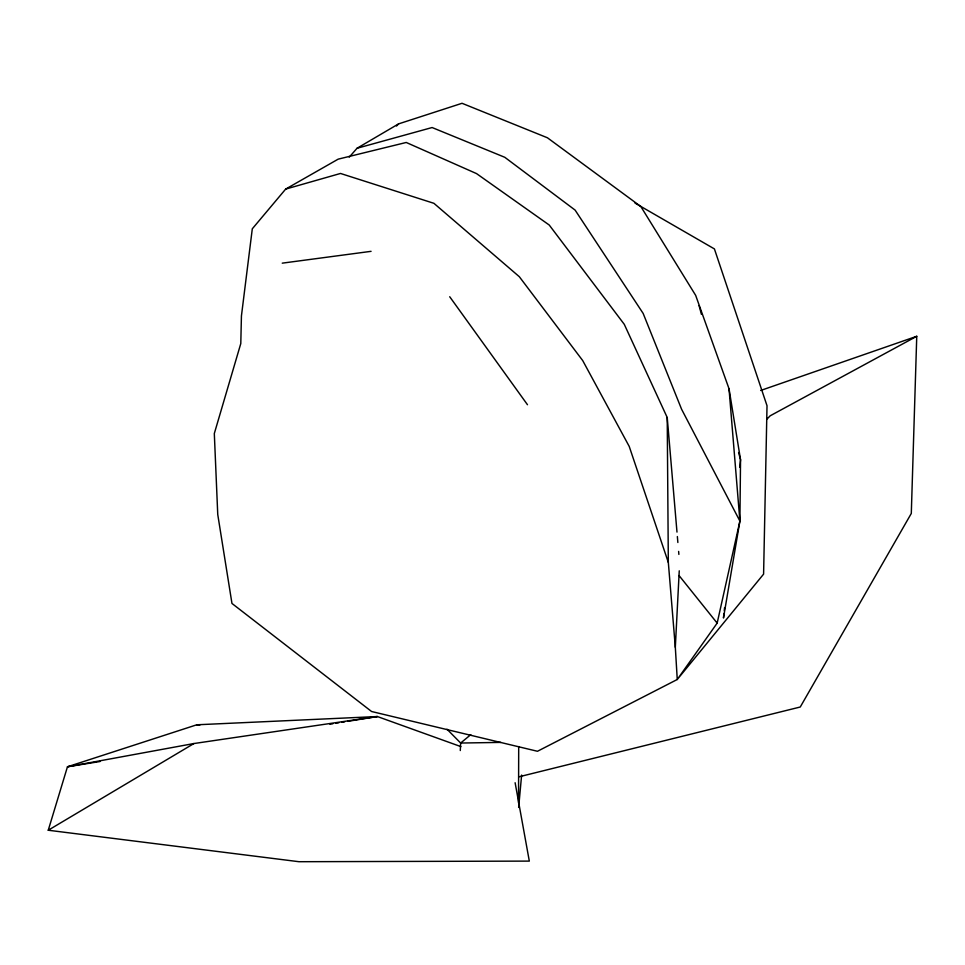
<?xml version="1.0" encoding="UTF-8"?>
<svg xmlns="http://www.w3.org/2000/svg" width="965" height="965" viewBox="0 0 965 965"><rect width="100%" height="100%" fill="white"/><g stroke="black" fill="none" stroke-linecap="round" stroke-linejoin="round"><path stroke-width="1.45" d="M518.531 802.989L518.7 746.572M723.943 613.547L723.461 618.022L739.902 521.088L740.541 459.774L729.033 388.774L695.669 295.374L640.844 206.534L547.432 137.778L462.03 103.291L398.617 123.87L357.05 148.26L349.246 157.138M760.661 390.475L916.75 336.29L911.298 513.452L800.262 707.007L519.303 776.728M460.281 750.541L460.655 743.038L447.036 729.214M676.984 532.089L667.225 417.519L624.283 324.337L549.23 225.026L476.541 173.603L406.241 142.47L338.172 159.153L285.664 189.092L252.299 228.802L241.431 315.953L240.792 343.552L214.314 433.538L217.752 514.502L231.962 603.451L371.585 711.507L537.469 751.277L677.261 679.493L675.319 647.274L679.251 570.822M518.651 807.452L521.631 775.052M724.269 610.568L724.594 607.576M739.733 467.241L740.541 459.774L738.587 452.513M634.994 203.06L714.414 248.922L767.018 405.722L763.592 574.127L677.261 679.493L717.164 623.113L739.902 521.088L729.033 388.774M515.117 782.724L529.315 861.106L298.969 861.709L48.25 830.238L67.454 766.789L196.8 724.787L377.375 716.537L460.92 746.621M767.042 419.027L770.179 415.806L916.75 336.29M396.506 126.017L398.617 123.87M470.799 734.642L460.655 743.038L500.847 742.399M48.25 830.238L193.941 743.533L377.375 716.537L347.714 721.35M285.664 189.092L340.5 173.459L433.912 203.313L519.315 276.702L582.715 360.584L629.216 446.409L668.323 562.414L675.319 647.274M357.05 148.26L432.103 127.537L504.792 157.295L575.104 210.093L643.16 313.444L681.579 409.22L739.902 521.088M193.941 743.533L67.454 766.789L100.083 761.506M329.921 724.232L332.889 723.75M335.844 723.268L338.812 722.785M341.779 722.303L344.746 721.82M282.25 263.156L371.079 251.334M196.8 724.787L199.791 725.173M679.046 575.55L717.164 623.113M449.714 296.738L527.481 404.733M699.082 305.652L701.434 314.373M677.358 536.552L677.864 542.499M678.624 551.425L678.877 554.405M667.225 417.519L668.323 562.414"/></g></svg>
